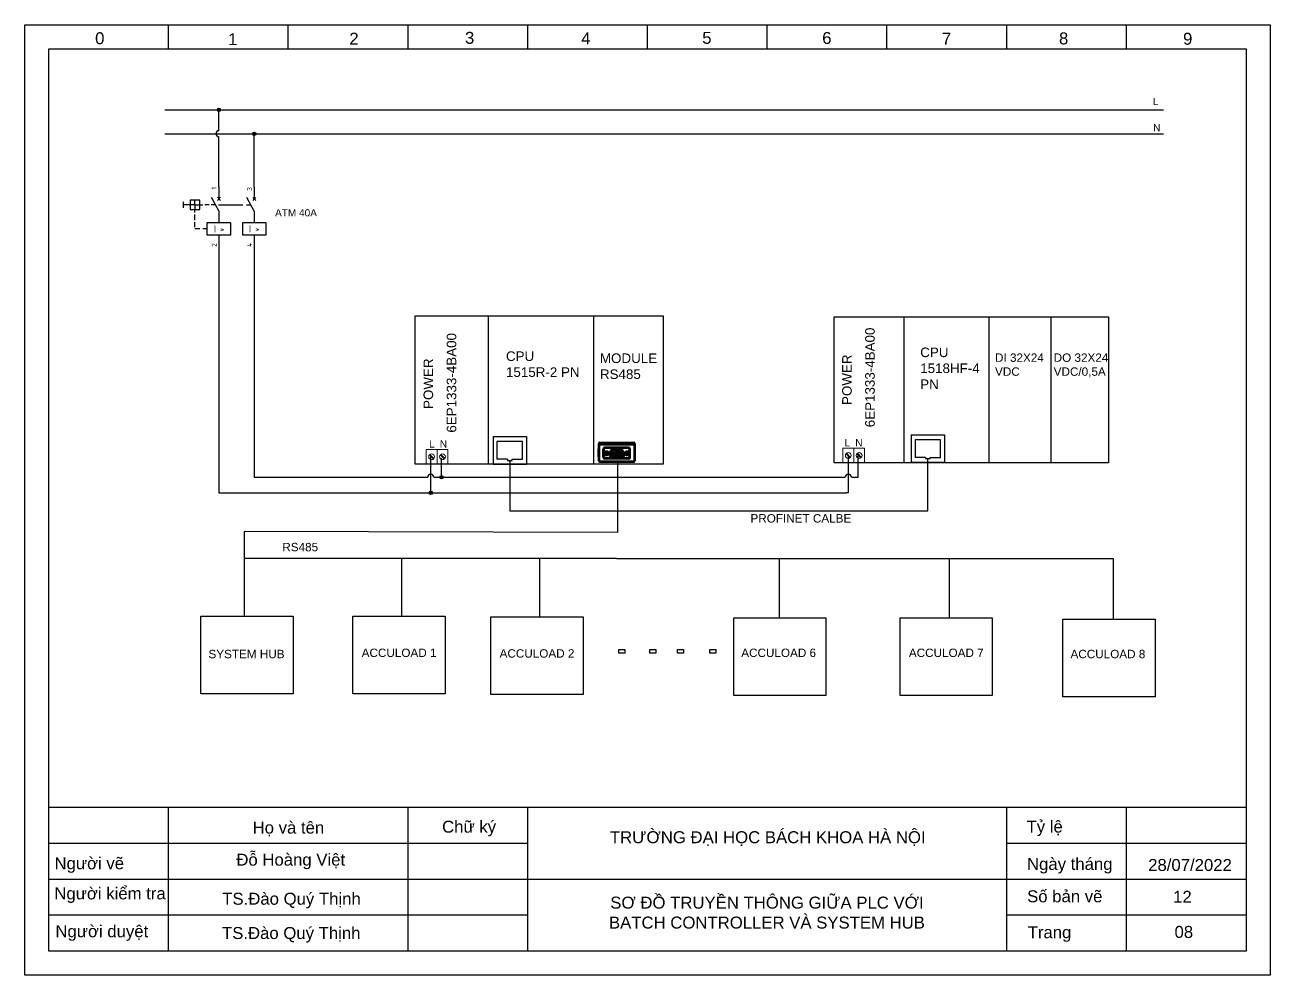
# Model space of a CAD drawing. Header units: inches. Extents: x 1923212 to 1925881, y 1073103 to 1074593.
# Drawn here: x 1924575 to 1925095, y 1073653 to 1074050 of the extents above; entities that cross this region are included whole.
import ezdxf
from ezdxf.enums import TextEntityAlignment as Align

# ---------------------------------------------------------------- set-up
doc = ezdxf.new("R2010")
doc.units = ezdxf.units.IN
doc.header["$MEASUREMENT"] = 0
for name, pattern in [('CONTINOUS', [0]), ('K5LT_BASIC', [0]), ('K5LT_THIN', [0])]:
    doc.linetypes.add(name, pattern=pattern)
for name, color, linetype, lineweight in [('11', 7, 'CONTINOUS', 5), ('Net chu', 240, 'Continuous', 25), ('Net vien', 5, 'Continuous', 25), ('P', 250, 'Continuous', 9)]:
    doc.layers.add(name, color=color, linetype=linetype, lineweight=lineweight)
for name, color, linetype, true_color in [('G', 3, 'Continuous', 0x00ff00), ('R', 1, 'Continuous', 0xff0000), ('WELDING', 7, 'Continuous', 0xffffff)]:
    doc.layers.add(name, color=color, linetype=linetype, true_color=true_color)
for name, color, linetype in [('LINK', 9, 'Continuous'), ('MISC', 7, 'Continuous'), ('SYMS', 7, 'Continuous'), ('TERMS', 123, 'Continuous'), ('WIRES', 7, 'Continuous'), ('YEL_14_THHN', 2, 'Continuous')]:
    doc.layers.add(name, color=color, linetype=linetype)
doc.styles.get("Standard").update_dxf_attribs({"font": 'arial.ttf'})
doc.styles.add('WD_IEC', font='ISOCP2.shx', dxfattribs={"width": 0.9, "height": 4})

# ---------------------------------------------------------------- blocks, each defined once
blk = doc.blocks.new('VCB11Q29')
for p, q in [((0, 7.5), (0, 2.5)), ((-15, 1.25), (-15, -1.25)), ((-12, 0), (-15, 0)), ((-10, 2), (-12, 2)), ((-12, 2), (-12, -2)), ((-10, 0), (-12, 0)), ((-10, 0), (-10, 2)), ((-8, 2), (-10, 2)), ((-10, 0), (-10, -2)), ((-10, 0), (-8, 0)), ((-8, -2), (-8, 2)), ((-8, 0), (-6.74, 0)), ((-4.09, 0), (-5.87, 0)), ((-1.39, 0), (-3.2, 0)), ((0, -2.5), (-3.12, 3.12)), ((-3.12, 3.12), (-2.52, 2.03)), ((-0.66, 1.84), (0.66, 3.16)), ((-0.66, 3.16), (0.66, 1.84)), ((-12, -2), (-8, -2)), ((-10, -3.19), (-10, -2)), ((-10, -6.36), (-10, -4.08)), ((0, -2.5), (0, -7.5)), ((-10, -9.36), (-10, -7.26)), ((-7.91, -10), (-10, -10)), ((-5, -10), (-6.75, -10)), ((0, -12.5), (0, -17.5))]:
    blk.add_line(p, q)
blk.add_lwpolyline([(-5, -7.5), (-5, -12.5), (5, -12.5), (5, -7.5)], close=True)
at = {"style": 'WD_IEC'}
for tag, p in [('INST', (-18.39, 7.65)), ('LOC', (-18.39, 4.65)), ('TAG1', (-18.39, 1.65)), ('RATING1', (-18.54, -8.56)), ('DESC1', (-18.54, -11.56)), ('DESC3', (-18.54, -17.56)), ('DESC2', (-18.54, -14.56))]:
    blk.add_attdef(tag, text='', height=2.5, dxfattribs=at).set_placement(p, align=Align.RIGHT)
blk.add_attdef('TERM01', text='', height=2, rotation=90, dxfattribs=at).set_placement((-1, 7.5), align=Align.RIGHT)
at = {"style": 'WD_IEC', "flags": 1}
for tag, p, height in [('X2TERM01', (0, 7.5), 0.32), ('MFG', (2.75, 6.5), 1.5), ('CAT', (2.75, 4), 1.5), ('X4LINK', (-15, 0), 0.32), ('X1LINK', (-0.18, 0), 0.32), ('CONTACT', (-5, -7.5), 1), ('COMMON', (-3.75, -8.75), 1), ('ASSYCODE', (0.69, -13.77), 1), ('FAMILY', (0.69, -15.27), 1), ('X8TERM02', (0, -17.5), 0.32), ('CATDESC', (0.69, -16.77), 1)]:
    blk.add_attdef(tag, p, '', height=height, dxfattribs=at)
at = {"lineweight": 15, "style": 'WD_IEC'}
blk.add_attdef('XREF', text='', height=2.5, dxfattribs=at).set_placement((-18.54, -5.56), align=Align.RIGHT)
at = {"style": 'WD_IEC'}
blk.add_attdef('TERM02', (-1, -17.5), '', height=2, rotation=90, dxfattribs=at)
blk.add_attdef('I', text='', height=3, dxfattribs=at).set_placement((0.09, -11.6), align=Align.CENTER)
blk = doc.blocks.new('VCB21Q29')
for p, q in [((0, 7.5), (0, 2.5)), ((-1.39, 0), (-3.2, 0)), ((0, -2.5), (-3.12, 3.12)), ((-3.12, 3.12), (-2.52, 2.03)), ((-0.66, 1.84), (0.66, 3.16)), ((-0.66, 3.16), (0.66, 1.84)), ((0, -2.5), (0, -7.5)), ((0, -12.5), (0, -17.5))]:
    blk.add_line(p, q)
blk.add_lwpolyline([(-5, -7.5), (-5, -12.5), (5, -12.5), (5, -7.5)], close=True)
at = {"style": 'WD_IEC'}
for tag, p in [('INST', (-6.46, 7.92)), ('LOC', (-6.46, 4.92)), ('TAG2', (-6.46, 1.92)), ('DESC1', (-6.69, -11.47)), ('DESC3', (-6.69, -17.47)), ('DESC2', (-6.69, -14.47))]:
    blk.add_attdef(tag, text='', height=2.5, dxfattribs=at).set_placement(p, align=Align.RIGHT)
blk.add_attdef('TERM01', text='', height=2, rotation=90, dxfattribs=at).set_placement((-1, 7.5), align=Align.RIGHT)
at = {"style": 'WD_IEC', "flags": 1}
for tag, p, height in [('X2TERM01', (0, 7.5), 0.32), ('X4LINK', (-5.06, 0), 0.32), ('X1LINK', (-0.11, 0), 0.32), ('CONTACT', (-5, -7.5), 1), ('FAMILY', (0.69, -15.27), 1), ('X8TERM02', (0, -17.5), 0.32)]:
    blk.add_attdef(tag, p, '', height=height, dxfattribs=at)
at = {"lineweight": 15, "style": 'WD_IEC'}
blk.add_attdef('XREF', text='', height=2.5, dxfattribs=at).set_placement((-6.69, -5.47), align=Align.RIGHT)
at = {"style": 'WD_IEC', "flags": 1}
blk.add_attdef('RATING1', text='', height=2.5, dxfattribs=at).set_placement((-6.69, -8.47), align=Align.RIGHT)
at = {"style": 'WD_IEC'}
blk.add_attdef('TERM02', (-1, -17.5), '', height=2, rotation=90, dxfattribs=at)
blk.add_attdef('I', text='', height=3, dxfattribs=at).set_placement((0.01, -11.48), align=Align.CENTER)
blk = doc.blocks.new('WDDOT')
for radius in [0.72, 0.449, 0.223]:
    blk.add_circle((0, 0), radius)

msp = doc.modelspace()

# ---------------------------------------------------------------- linework, layer by layer
for p, q in [((1924768.89, 1073928.09), (1924768.89, 1073866.09)), ((1924812.89, 1073928.09), (1924812.89, 1073866.09)), ((1924942.39, 1073927.59), (1924942.39, 1073866.59)), ((1924977.89, 1073927.59), (1924977.89, 1073866.59)), ((1925003.89, 1073927.59), (1925003.89, 1073866.59)), ((1924777.87, 1073867.66), (1924777.87, 1073846.59)), ((1924952.39, 1073846.59), (1924952.39, 1073868.4)), ((1924822.88, 1073866.98), (1924822.88, 1073837.47)), ((1924777.87, 1073846.59), (1924952.39, 1073846.59)), ((1924666.96, 1073837.94), (1924666.89, 1073826.59)), ((1924822.88, 1073837.47), (1924666.96, 1073837.94)), ((1924822.39, 1073826.59), (1924666.89, 1073826.59)), ((1924666.89, 1073826.59), (1924666.89, 1073802.59)), ((1924732.63, 1073826.59), (1924732.63, 1073802.59)), ((1924732.63, 1073826.59), (1924732.63, 1073802.59)), ((1924790.22, 1073826.33), (1924790.22, 1073802.33)), ((1924822.39, 1073826.59), (1925029.89, 1073826.59)), ((1924890.39, 1073826.59), (1924890.39, 1073801.84)), ((1924961.39, 1073826.59), (1924961.39, 1073801.84)), ((1925029.89, 1073826.59), (1925029.89, 1073801.34))]:
    msp.add_line(p, q)
at = {"color": 7, "ltscale": 0.5}
for p, q in [((1924945.5, 1073878.33), (1924959.39, 1073878.33)), ((1924945.5, 1073878.33), (1924945.5, 1073866.85)), ((1924959.39, 1073878.33), (1924959.39, 1073866.85)), ((1924770.92, 1073877.59), (1924784.82, 1073877.59)), ((1924770.92, 1073877.59), (1924770.92, 1073866.1)), ((1924783.21, 1073875.49), (1924772.53, 1073875.49)), ((1924772.53, 1073875.49), (1924772.53, 1073868.1)), ((1924783.21, 1073868.1), (1924783.21, 1073875.49)), ((1924784.82, 1073877.59), (1924784.82, 1073866.1)), ((1924957.79, 1073876.23), (1924947.1, 1073876.23)), ((1924947.1, 1073876.23), (1924947.1, 1073868.84)), ((1924957.79, 1073868.84), (1924957.79, 1073876.23)), ((1924776.92, 1073868.1), (1924772.53, 1073868.1)), ((1924776.92, 1073868.1), (1924776.92, 1073867.66)), ((1924776.92, 1073867.66), (1924778.83, 1073867.66)), ((1924778.83, 1073868.1), (1924783.21, 1073868.1)), ((1924778.83, 1073867.66), (1924778.83, 1073868.1)), ((1924951.49, 1073868.84), (1924947.1, 1073868.84)), ((1924951.49, 1073868.84), (1924951.49, 1073868.4)), ((1924951.49, 1073868.4), (1924953.4, 1073868.4)), ((1924953.4, 1073868.84), (1924957.79, 1073868.84)), ((1924953.4, 1073868.4), (1924953.4, 1073868.84)), ((1924770.92, 1073866.1), (1924784.82, 1073866.1)), ((1924945.5, 1073866.85), (1924959.39, 1073866.85))]:
    msp.add_line(p, q, dxfattribs=at)
for points in [[(1924738.39, 1073928.09), (1924841.89, 1073928.09), (1924841.89, 1073866.09), (1924738.39, 1073866.09)], [(1924913.39, 1073927.59), (1925027.89, 1073927.59), (1925027.89, 1073866.59), (1924913.39, 1073866.59)], [(1924648.89, 1073802.59), (1924687.39, 1073802.59), (1924687.39, 1073770.09), (1924648.89, 1073770.09)], [(1924712.38, 1073802.59), (1924750.88, 1073802.59), (1924750.88, 1073770.09), (1924712.38, 1073770.09)], [(1924712.38, 1073802.59), (1924750.88, 1073802.59), (1924750.88, 1073770.09), (1924712.38, 1073770.09)], [(1924769.97, 1073802.33), (1924808.47, 1073802.33), (1924808.47, 1073769.83), (1924769.97, 1073769.83)], [(1924871.39, 1073801.84), (1924909.89, 1073801.84), (1924909.89, 1073769.34), (1924871.39, 1073769.34)], [(1924871.39, 1073801.84), (1924909.89, 1073801.84), (1924909.89, 1073769.34), (1924871.39, 1073769.34)], [(1924940.89, 1073801.84), (1924979.39, 1073801.84), (1924979.39, 1073769.34), (1924940.89, 1073769.34)], [(1925008.89, 1073801.34), (1925047.39, 1073801.34), (1925047.39, 1073768.84), (1925008.89, 1073768.84)], [(1924823.39, 1073788.59), (1924825.89, 1073788.59), (1924825.89, 1073787.09), (1924823.39, 1073787.09)], [(1924836.39, 1073788.59), (1924838.89, 1073788.59), (1924838.89, 1073787.09), (1924836.39, 1073787.09)], [(1924847.89, 1073788.59), (1924850.39, 1073788.59), (1924850.39, 1073787.09), (1924847.89, 1073787.09)], [(1924861.39, 1073788.59), (1924863.89, 1073788.59), (1924863.89, 1073787.09), (1924861.39, 1073787.09)]]:
    msp.add_lwpolyline(points, close=True)
at = {"layer": '11', "linetype": 'Continuous'}
for points in [[(1924742.98, 1073872.19), (1924747.52, 1073872.19), (1924747.52, 1073866.15), (1924742.98, 1073866.15)], [(1924747.52, 1073872.19), (1924752.05, 1073872.19), (1924752.05, 1073866.15), (1924747.52, 1073866.15)], [(1924916.98, 1073872.69), (1924921.52, 1073872.69), (1924921.52, 1073866.65), (1924916.98, 1073866.65)], [(1924921.52, 1073872.69), (1924926.05, 1073872.69), (1924926.05, 1073866.65), (1924921.52, 1073866.65)]]:
    msp.add_lwpolyline(points, close=True, dxfattribs=at)
at = {"layer": 'G', "color": 7, "linetype": 'K5LT_BASIC', "lineweight": 70}
for p, q in [((1924815.08, 1073874.61), (1924815.08, 1073874.07)), ((1924815.08, 1073874.07), (1924815.08, 1073873.03)), ((1924815.08, 1073873.03), (1924815.08, 1073868.57)), ((1924815.44, 1073874.97), (1924829.64, 1073874.97)), ((1924815.44, 1073874.42), (1924829.64, 1073874.42)), ((1924827.49, 1073872.84), (1924817.59, 1073872.84)), ((1924827.49, 1073872.84), (1924817.59, 1073872.84)), ((1924830, 1073874.61), (1924830, 1073874.07)), ((1924830, 1073874.07), (1924830, 1073873.03)), ((1924830, 1073873.03), (1924830, 1073868.57)), ((1924815.08, 1073869.11), (1924815.08, 1073872.49)), ((1924815.08, 1073868.57), (1924815.08, 1073867.51)), ((1924817.05, 1073868.93), (1924817.05, 1073872.3)), ((1924817.05, 1073872.3), (1924817.05, 1073868.93)), ((1924817.3, 1073871.08), (1924818.1, 1073871.54)), ((1924817.3, 1073870.15), (1924817.3, 1073871.08)), ((1924818.1, 1073869.69), (1924817.3, 1073870.15)), ((1924827.49, 1073868.4), (1924817.59, 1073868.4)), ((1924818.1, 1073871.54), (1924818.9, 1073871.08)), ((1924818.9, 1073870.15), (1924818.1, 1073869.69)), ((1924818.9, 1073871.08), (1924818.9, 1073870.15)), ((1924819.65, 1073869.87), (1924820.12, 1073871.64)), ((1924819.65, 1073869.87), (1924820.12, 1073871.64)), ((1924819.9, 1073869.8), (1924820.38, 1073871.57)), ((1924820.38, 1073871.57), (1924819.9, 1073869.8)), ((1924824.92, 1073869.46), (1924820.16, 1073869.46)), ((1924820.16, 1073869.46), (1924824.92, 1073869.46)), ((1924824.92, 1073869.19), (1924820.16, 1073869.19)), ((1924820.16, 1073869.19), (1924824.92, 1073869.19)), ((1924820.64, 1073872.04), (1924824.44, 1073872.04)), ((1924820.64, 1073872.04), (1924824.44, 1073872.04)), ((1924824.44, 1073871.77), (1924820.64, 1073871.77)), ((1924824.44, 1073871.77), (1924820.64, 1073871.77)), ((1924825.18, 1073869.8), (1924824.7, 1073871.57)), ((1924825.18, 1073869.8), (1924824.7, 1073871.57)), ((1924824.96, 1073871.64), (1924825.43, 1073869.87)), ((1924825.43, 1073869.87), (1924824.96, 1073871.64)), ((1924826.18, 1073871.08), (1924826.98, 1073871.54)), ((1924826.18, 1073870.15), (1924826.18, 1073871.08)), ((1924826.98, 1073869.69), (1924826.18, 1073870.15)), ((1924826.98, 1073871.54), (1924827.78, 1073871.08)), ((1924827.78, 1073870.15), (1924826.98, 1073869.69)), ((1924827.78, 1073871.08), (1924827.78, 1073870.15)), ((1924828.03, 1073868.93), (1924828.03, 1073872.3)), ((1924828.03, 1073868.93), (1924828.03, 1073872.3)), ((1924830, 1073868.57), (1924830, 1073867.51)), ((1924815.44, 1073867.15), (1924829.64, 1073867.15)), ((1924818.67, 1073867.15), (1924818.67, 1073866.98)), ((1924818.69, 1073866.98), (1924818.67, 1073866.98)), ((1924818.76, 1073866.98), (1924818.69, 1073866.98)), ((1924818.81, 1073866.98), (1924818.76, 1073866.98)), ((1924818.86, 1073866.98), (1924818.81, 1073866.98)), ((1924818.86, 1073867.15), (1924818.86, 1073866.98)), ((1924818.96, 1073866.98), (1924818.86, 1073866.98)), ((1924818.96, 1073867.15), (1924818.96, 1073866.98)), ((1924819.06, 1073866.98), (1924818.96, 1073866.98)), ((1924819.16, 1073866.98), (1924819.06, 1073866.98)), ((1924819.22, 1073866.98), (1924819.16, 1073866.98)), ((1924819.25, 1073866.98), (1924819.22, 1073866.98)), ((1924819.25, 1073867.15), (1924819.25, 1073866.98)), ((1924820.47, 1073867.15), (1924820.47, 1073866.98)), ((1924821.05, 1073866.98), (1924820.47, 1073866.98)), ((1924821.05, 1073867.15), (1924821.05, 1073866.98)), ((1924821.05, 1073867.15), (1924821.05, 1073866.98)), ((1924821.05, 1073866.98), (1924821.05, 1073866.98)), ((1924822.3, 1073867.15), (1924822.3, 1073866.98)), ((1924822.88, 1073866.98), (1924822.3, 1073866.98)), ((1924822.88, 1073867.15), (1924822.88, 1073866.98)), ((1924822.88, 1073867.15), (1924822.88, 1073866.98)), ((1924822.88, 1073866.98), (1924822.88, 1073866.98)), ((1924824.01, 1073867.15), (1924824.01, 1073866.98)), ((1924824.49, 1073866.98), (1924824.01, 1073866.98)), ((1924824.49, 1073867.15), (1924824.49, 1073866.98)), ((1924824.59, 1073866.98), (1924824.49, 1073866.98)), ((1924824.59, 1073867.15), (1924824.59, 1073866.98)), ((1924825.66, 1073867.15), (1924825.66, 1073866.98)), ((1924826.15, 1073866.98), (1924825.66, 1073866.98)), ((1924826.15, 1073867.15), (1924826.15, 1073866.98)), ((1924826.24, 1073866.98), (1924826.15, 1073866.98)), ((1924826.24, 1073867.15), (1924826.24, 1073866.98))]:
    msp.add_line(p, q, dxfattribs=at)
for centre, radius in [((1924818.1, 1073870.62), 0.614), ((1924818.1, 1073870.62), 0.437), ((1924826.98, 1073870.62), 0.614), ((1924826.98, 1073870.62), 0.437)]:
    msp.add_circle(centre, radius, dxfattribs=at)
for centre, radius, start, end in [((1924815.44, 1073874.61), 0.355, 90, 180), ((1924817.59, 1073872.3), 0.533, 90, 180), ((1924817.59, 1073872.3), 0.533, 90, 180), ((1924827.49, 1073872.3), 0.533, 0, 90), ((1924827.49, 1073872.3), 0.533, 0, 90), ((1924829.64, 1073874.61), 0.355, 0, 90), ((1924817.59, 1073868.93), 0.533, 180, 270), ((1924817.59, 1073868.93), 0.533, 180, 221.8103), ((1924817.59, 1073868.93), 0.533, 221.8103, 224.2933), ((1924820.16, 1073869.73), 0.533, 165, 180), ((1924820.16, 1073869.73), 0.533, 165, 180), ((1924820.16, 1073869.73), 0.533, 180, 270), ((1924820.16, 1073869.73), 0.533, 180, 270), ((1924820.16, 1073869.73), 0.266, 165, 270), ((1924820.16, 1073869.73), 0.266, 165, 180), ((1924820.16, 1073869.73), 0.266, 180, 270), ((1924820.41, 1073870.08), 0.337, 0, 180), ((1924820.41, 1073870.08), 0.337, 180, 0), ((1924820.64, 1073871.5), 0.533, 90, 165), ((1924820.64, 1073871.5), 0.533, 90, 165), ((1924820.41, 1073870.08), 0.249, 0, 180), ((1924820.41, 1073870.08), 0.249, 180, 0), ((1924820.64, 1073871.5), 0.266, 90, 165), ((1924820.64, 1073871.5), 0.266, 90, 165), ((1924820.94, 1073871.15), 0.337, 0, 180), ((1924820.94, 1073871.15), 0.337, 180, 0), ((1924820.94, 1073871.15), 0.249, 0, 180), ((1924820.94, 1073871.15), 0.249, 180, 0), ((1924821.47, 1073870.08), 0.337, 0, 180), ((1924821.47, 1073870.08), 0.337, 180, 0), ((1924821.47, 1073870.08), 0.249, 0, 180), ((1924821.47, 1073870.08), 0.249, 180, 0), ((1924822.01, 1073871.15), 0.337, 0, 180), ((1924822.01, 1073871.15), 0.337, 180, 0), ((1924822.01, 1073871.15), 0.249, 0, 180), ((1924822.01, 1073871.15), 0.249, 180, 0), ((1924822.54, 1073870.08), 0.337, 0, 180), ((1924822.54, 1073870.08), 0.337, 180, 0), ((1924822.54, 1073870.08), 0.249, 0, 180), ((1924822.54, 1073870.08), 0.249, 180, 0), ((1924823.07, 1073871.15), 0.337, 0, 180), ((1924823.07, 1073871.15), 0.337, 180, 0), ((1924823.07, 1073871.15), 0.249, 0, 180), ((1924823.07, 1073871.15), 0.249, 180, 0), ((1924823.61, 1073870.08), 0.337, 0, 180), ((1924823.61, 1073870.08), 0.337, 180, 0), ((1924823.61, 1073870.08), 0.249, 0, 180), ((1924823.61, 1073870.08), 0.249, 180, 0), ((1924824.14, 1073871.15), 0.337, 0, 180), ((1924824.14, 1073871.15), 0.337, 180, 0), ((1924824.14, 1073871.15), 0.249, 0, 180), ((1924824.14, 1073871.15), 0.249, 180, 0), ((1924824.67, 1073870.08), 0.337, 0, 180), ((1924824.67, 1073870.08), 0.337, 180, 0), ((1924824.67, 1073870.08), 0.249, 0, 180), ((1924824.67, 1073870.08), 0.249, 180, 0), ((1924824.44, 1073871.5), 0.533, 15, 90), ((1924824.44, 1073871.5), 0.533, 15, 90), ((1924824.44, 1073871.5), 0.266, 15, 90), ((1924824.44, 1073871.5), 0.266, 15, 90), ((1924824.92, 1073869.73), 0.533, 270, 15), ((1924824.92, 1073869.73), 0.266, 270, 0), ((1924824.92, 1073869.73), 0.266, 270, 0), ((1924824.92, 1073869.73), 0.533, 270, 0), ((1924824.92, 1073869.73), 0.266, 0, 15), ((1924824.92, 1073869.73), 0.266, 0, 15), ((1924824.92, 1073869.73), 0.533, 0, 15), ((1924827.49, 1073868.93), 0.533, 270, 0), ((1924827.49, 1073868.93), 0.533, 315.7011, 318.1897), ((1924827.49, 1073868.93), 0.533, 318.1897, 0), ((1924815.44, 1073867.51), 0.355, 180, 270), ((1924829.64, 1073867.51), 0.355, 270, 0)]:
    msp.add_arc(centre, radius, start, end, dxfattribs=at)
at = {"layer": 'LINK'}
msp.add_lwpolyline([(1924656.24, 1073974.4), (1924666.38, 1073974.4)], dxfattribs=at)
at = {"layer": 'Net vien'}
for p, q in [((1924635.39, 1074039.59), (1924635.39, 1074049.59)), ((1924685.39, 1074039.59), (1924685.39, 1074049.59)), ((1924735.39, 1074039.59), (1924735.39, 1074049.59)), ((1924785.39, 1074039.59), (1924785.39, 1074049.59)), ((1924835.39, 1074039.59), (1924835.39, 1074049.59)), ((1924885.39, 1074039.59), (1924885.39, 1074049.59)), ((1924935.39, 1074039.59), (1924935.39, 1074049.59)), ((1924985.39, 1074039.59), (1924985.39, 1074049.59)), ((1924985.39, 1074039.59), (1924985.39, 1074049.59)), ((1924985.39, 1074039.59), (1924985.39, 1074049.59)), ((1924985.39, 1074039.59), (1924985.39, 1074049.59)), ((1924985.39, 1074039.59), (1924985.39, 1074049.59)), ((1924985.39, 1074039.59), (1924985.39, 1074049.59)), ((1924985.39, 1074039.59), (1924985.39, 1074049.59)), ((1924985.39, 1074039.59), (1924985.39, 1074049.59)), ((1925035.39, 1074039.59), (1925035.39, 1074049.59)), ((1924585.39, 1073662.59), (1924585.39, 1074039.59)), ((1924585.39, 1074039.59), (1925085.39, 1074039.59)), ((1925085.39, 1074039.59), (1925085.39, 1073662.59)), ((1925085.39, 1073722.59), (1924585.39, 1073722.59)), ((1924635.39, 1073662.59), (1924635.39, 1073722.59)), ((1924735.39, 1073662.59), (1924735.39, 1073722.59)), ((1924785.39, 1073662.59), (1924785.39, 1073722.59)), ((1924985.39, 1073662.59), (1924985.39, 1073722.59)), ((1925035.39, 1073662.59), (1925035.39, 1073722.59)), ((1924785.39, 1073707.59), (1924585.39, 1073707.59)), ((1925085.39, 1073707.59), (1924985.39, 1073707.59)), ((1925085.39, 1073692.59), (1924585.39, 1073692.59)), ((1924785.39, 1073677.59), (1924585.39, 1073677.59)), ((1925085.39, 1073677.59), (1924985.39, 1073677.59)), ((1925085.39, 1073662.59), (1924585.39, 1073662.59)), ((1925085.39, 1073662.59), (1924585.39, 1073662.59))]:
    msp.add_line(p, q, dxfattribs=at)
msp.add_lwpolyline([(1924575.39, 1073652.59), (1924575.39, 1074049.59), (1925095.39, 1074049.59), (1925095.39, 1073652.59), (1924575.39, 1073652.59)], close=True, dxfattribs=at)
at = {"layer": 'P', "color": 0, "linetype": 'Continuous'}
for points in [[(1924744.31, 1073869.93), (1924746.01, 1073868.22)], [(1924746.19, 1073868.41), (1924744.49, 1073870.11)], [(1924748.84, 1073869.93), (1924750.54, 1073868.22)], [(1924750.73, 1073868.41), (1924749.02, 1073870.11)], [(1924918.31, 1073870.43), (1924920.01, 1073868.72)], [(1924920.19, 1073868.91), (1924918.49, 1073870.61)], [(1924922.84, 1073870.43), (1924924.54, 1073868.72)], [(1924924.73, 1073868.91), (1924923.02, 1073870.61)]]:
    msp.add_lwpolyline(points, dxfattribs=at)
for centre in [(1924745.25, 1073869.17), (1924749.78, 1073869.17), (1924919.25, 1073869.67), (1924923.78, 1073869.67)]:
    msp.add_circle(centre, 1.21, dxfattribs=at)
at = {"layer": 'R', "color": 7, "linetype": 'K5LT_THIN', "lineweight": 9}
for centre in [(1924818.1, 1073870.62), (1924826.98, 1073870.62)]:
    msp.add_arc(centre, 0.533, 340, 250, dxfattribs=at)
at = {"layer": 'WELDING', "color": 7, "linetype": 'K5LT_BASIC', "lineweight": 70}
for points in [[(1924815.44, 1073874.42), (1924815.42, 1073874.42), (1924815.38, 1073874.42), (1924815.34, 1073874.41), (1924815.29, 1073874.39), (1924815.24, 1073874.37), (1924815.19, 1073874.33), (1924815.15, 1073874.29), (1924815.12, 1073874.24), (1924815.1, 1073874.19), (1924815.09, 1073874.14), (1924815.08, 1073874.1), (1924815.08, 1073874.07)], [(1924829.64, 1073874.42), (1924829.66, 1073874.42), (1924829.7, 1073874.42), (1924829.75, 1073874.41), (1924829.79, 1073874.39), (1924829.84, 1073874.37), (1924829.89, 1073874.33), (1924829.93, 1073874.29), (1924829.96, 1073874.24), (1924829.98, 1073874.19), (1924829.99, 1073874.14), (1924830, 1073874.1), (1924830, 1073874.07)]]:
    msp.add_open_spline(points, degree=3, knots=[0, 0, 0, 0, 1.442594, 2.250456, 3.520033, 4.847279, 6.232251, 7.617101, 8.973983, 10.302943, 11.229868, 13, 13, 13, 13], dxfattribs=at)
at = {"layer": 'YEL_14_THHN'}
for p, q in [((1924633.89, 1074014.09), (1925050.89, 1074014.09)), ((1924656.42, 1074005.36), (1924656.42, 1074014.09)), ((1924633.89, 1074004.09), (1925050.89, 1074004.09)), ((1924656.42, 1073981.9), (1924656.42, 1074002.82)), ((1924671.19, 1073981.83), (1924671.19, 1074004.09)), ((1924656.42, 1073971.9), (1924656.42, 1073966.9)), ((1924656.42, 1073956.9), (1924656.42, 1073854.09)), ((1924671.19, 1073956.83), (1924671.19, 1073860.59)), ((1924744.89, 1073854.09), (1924744.89, 1073869.09)), ((1924749.39, 1073860.59), (1924749.39, 1073868.59)), ((1924919.25, 1073869.67), (1924919.25, 1073854.09)), ((1924923.39, 1073860.59), (1924923.39, 1073869.59)), ((1924671.19, 1073860.59), (1924743.62, 1073860.59)), ((1924746.16, 1073860.59), (1924749.39, 1073860.59)), ((1924749.39, 1073860.59), (1924917.98, 1073860.59)), ((1924920.52, 1073860.59), (1924923.39, 1073860.59)), ((1924656.42, 1073854.09), (1924744.89, 1073854.09)), ((1924744.89, 1073854.09), (1924918.39, 1073854.09)), ((1924919.25, 1073854.09), (1924918.39, 1073854.09))]:
    msp.add_line(p, q, dxfattribs=at)
for centre, start, end in [((1924656.42, 1074004.09), 90, 270), ((1924744.89, 1073860.59), 0, 180), ((1924919.25, 1073860.59), 0, 180)]:
    msp.add_arc(centre, 1.27, start, end, dxfattribs=at)

# ---------------------------------------------------------------- block references
at = {"layer": 'SYMS'}
for p in [(1924656.42, 1074014.09), (1924671.19, 1074004.09), (1924749.39, 1073860.59), (1924744.89, 1073854.09)]:
    msp.add_blockref('WDDOT', p, dxfattribs=at)
ref = msp.add_blockref('VCB11Q29', (1924656.42, 1073974.4), dxfattribs=at)
ref.add_attrib('I', 'I >', dxfattribs={"layer": 'MISC', "height": 3, "style": 'WD_IEC'}).set_placement((1924656.51, 1073962.81), align=Align.CENTER)
ref.add_attrib('TERM01', '1', dxfattribs={"layer": 'TERMS', "height": 2, "rotation": 90, "style": 'WD_IEC'}).set_placement((1924655.42, 1073981.9), align=Align.RIGHT)
ref.add_attrib('TERM02', '2', (1924655.42, 1073956.9), dxfattribs={"layer": 'TERMS', "height": 2, "rotation": 90, "style": 'WD_IEC'})
ref = msp.add_blockref('VCB21Q29', (1924671.19, 1073974.33), dxfattribs=at)
ref.add_attrib('I', 'I >', dxfattribs={"layer": 'MISC', "height": 3, "style": 'WD_IEC'}).set_placement((1924671.2, 1073962.85), align=Align.CENTER)
ref.add_attrib('TERM01', '3', dxfattribs={"layer": 'TERMS', "height": 2, "rotation": 90, "style": 'WD_IEC'}).set_placement((1924670.19, 1073981.83), align=Align.RIGHT)
ref.add_attrib('TERM02', '4', (1924670.19, 1073956.83), dxfattribs={"layer": 'TERMS', "height": 2, "rotation": 90, "style": 'WD_IEC'})

# ---------------------------------------------------------------- texts
at = {"char_height": 4, "attachment_point": 1, "rotation": 90}
for insert in [(1924751.54, 1073879.22), (1924926.29, 1073881.49)]:
    msp.add_mtext_dynamic_manual_height_columns('6EP1333-4BA00', width=5.5, gutter_width=25, heights=[0], dxfattribs=dict(at, insert=insert))
at = {"attachment_point": 1}
for s, insert, char_height in [('CPU\\P1518HF-4\\PPN', (1924949.28, 1073914.79), 4), ('CPU \\P1515R-2 PN', (1924776.28, 1073913.18), 4), ('MODULE \\PRS485', (1924815.52, 1073912.32), 4), ('DI 32X24\\PVDC', (1924980.52, 1073912.32), 3.5), ('DO 32X24\\PVDC/0,5A', (1925005.01, 1073912.32), 3.5), ('L', (1924744.16, 1073876.02), 3), ('N', (1924748.66, 1073876.02), 3), ('L', (1924917.66, 1073876.52), 3), ('N', (1924922.16, 1073876.52), 3), ('SYSTEM HUB', (1924652.04, 1073788.49), 3.5), ('ACCULOAD 1', (1924716.03, 1073788.99), 3.5), ('ACCULOAD ', (1924716.03, 1073788.99), 3.5), ('ACCULOAD 2', (1924773.62, 1073788.73), 3.5), ('ACCULOAD 6', (1924874.54, 1073788.99), 3.5), ('ACCULOAD 7', (1924944.54, 1073788.99), 3.5), ('ACCULOAD 8', (1925012.04, 1073788.49), 3.5)]:
    msp.add_mtext_dynamic_manual_height_columns(s, width=48.2585, gutter_width=25, heights=[0], dxfattribs=dict(at, insert=insert, char_height=char_height))
at = {"color": 0, "char_height": 4, "attachment_point": 1, "rotation": 90}
for insert in [(1924741.86, 1073889.13), (1924916.68, 1073890.79)]:
    msp.add_mtext_dynamic_manual_height_columns('POWER ', width=43.3754, gutter_width=13.15, heights=[2.29], dxfattribs=dict(at, insert=insert))
at = {"color": 150, "char_height": 3.5, "attachment_point": 1}
for s, insert in [('PROFINET CALBE', (1924878.39, 1073845.17)), ('RS485', (1924682.89, 1073833.17))]:
    msp.add_mtext_dynamic_manual_height_columns(s, width=48.2585, gutter_width=25, heights=[0], dxfattribs=dict(at, insert=insert))
at = {"layer": 'Net chu', "char_height": 5, "attachment_point": 1}
for s, width, insert in [('0', 5.5431, (1924604.71, 1074046.51)), ('1', 5.5431, (1924660.25, 1074046.13)), ('2', 5.5431, (1924710.86, 1074046.32)), ('3', 5.5431, (1924759.18, 1074046.68)), ('4', 5.5431, (1924807.74, 1074046.48)), ('5', 5.5431, (1924858.25, 1074046.68)), ('6', 5.5431, (1924908.34, 1074046.62)), ('7', 5.5431, (1924958.36, 1074046.37)), ('8', 5.5431, (1925007.23, 1074046.43)), ('9', 5.5431, (1925059.04, 1074046.3)), ('\\pxqc;Họ và tên', 58.6836, (1924656.09, 1073716.73)), ('\\pxqc;Chữ ký', 33.3231, (1924744.22, 1073717.1)), ('\\pxql;Tỷ lệ', 33.3231, (1924993.68, 1073717.15)), ('\\pxqc;TRƯỜNG ĐẠI HỌC BÁCH KHOA HÀ NỘI', 142.8898, (1924814.16, 1073712.7)), ('\\pxql;Người vẽ', 41.5076, (1924587.75, 1073701.81)), ('\\pxqc;Đỗ Hoàng Việt', 92.8933, (1924639.96, 1073703.33)), ('\\pxql;Ngày tháng', 36.6969, (1924993.87, 1073701.54)), ('28/07/2022', 6.1952, (1925044.47, 1073701.1)), ('Người kiểm tra', 49.6065, (1924587.69, 1073689.23)), ('\\pxqc;TS.Đào Quý Thịnh', 58.5505, (1924657.45, 1073687)), ('\\pxqc;SƠ ĐỒ TRUYỀN THÔNG GIỮA PLC VỚI BATCH CONTROLLER VÀ SYSTEM HUB', 147.0884, (1924811.73, 1073685.37)), ('\\pxql;Số bản vẽ', 33.3231, (1924993.92, 1073688.01)), ('12', 6.1952, (1925054.89, 1073687.8)), ('\\pxql;Người duyệt', 41.5076, (1924588.13, 1073673.41)), ('\\pxqc;TS.Đào Quý Thịnh', 58.5505, (1924657.34, 1073672.67)), ('\\pxql;Trang', 33.3231, (1924994.15, 1073673)), ('08', 8.8581, (1925055.48, 1073673.13))]:
    msp.add_mtext_dynamic_manual_height_columns(s, width=width, gutter_width=25, heights=[0], dxfattribs=dict(at, insert=insert))
at = {"layer": 'WIRES', "color": 150, "char_height": 3, "attachment_point": 1}
for s, width, insert in [('L', 7.5862, (1925046.39, 1074019.09)), ('N', 7.5862, (1925046.57, 1074008.12)), ('ATM 40A', 26.392, (1924679.87, 1073972.58))]:
    msp.add_mtext_dynamic_manual_height_columns(s, width=width, gutter_width=25, heights=[0], dxfattribs=dict(at, insert=insert))

doc.saveas('drawing.dxf')
